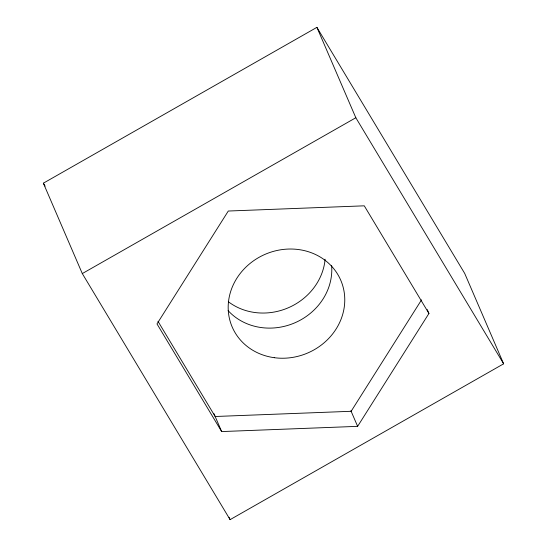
<?xml version="1.0" encoding="UTF-8"?>
<svg xmlns="http://www.w3.org/2000/svg" width="547" height="547" viewBox="0 0 547 547"><rect width="100%" height="100%" fill="white"/><g stroke="black" fill="none" stroke-linecap="round" stroke-linejoin="round"><path stroke-width="0.82" d="M421.539 299.852L351.14 411.289L215.169 416.499L157.98 321.294M428.937 313.479L364.268 205.822L228.297 211.033L156.989 323.906L221.658 431.569L357.629 426.352L428.937 313.479L427.248 309.568M43.363 183.183L316.904 27.35L464.704 273.425L503.637 363.817L230.096 519.65L82.296 273.575L43.363 183.183L45.127 186.117M82.296 273.575L355.83 117.742L316.904 27.35M355.83 117.742L503.637 363.817M350.887 410.701L357.629 426.352M213.904 413.566L221.658 431.569M229.09 517.312L230.096 519.65M325.103 259.23A59.103 53.736 -23.3 0 1 288.652 307.626A59.103 53.736 -23.3 0 1 228.29 301.671M331.632 265.63A59.103 53.736 -23.3 0 1 294.956 322.771A59.103 53.736 -23.3 0 1 228.113 310.628M274.259 357.69A59.103 53.736 -23.3 0 0 341.95 283.291A59.103 53.736 -23.3 0 0 243.224 269.903A59.103 53.736 -23.3 0 0 274.259 357.69"/></g></svg>
